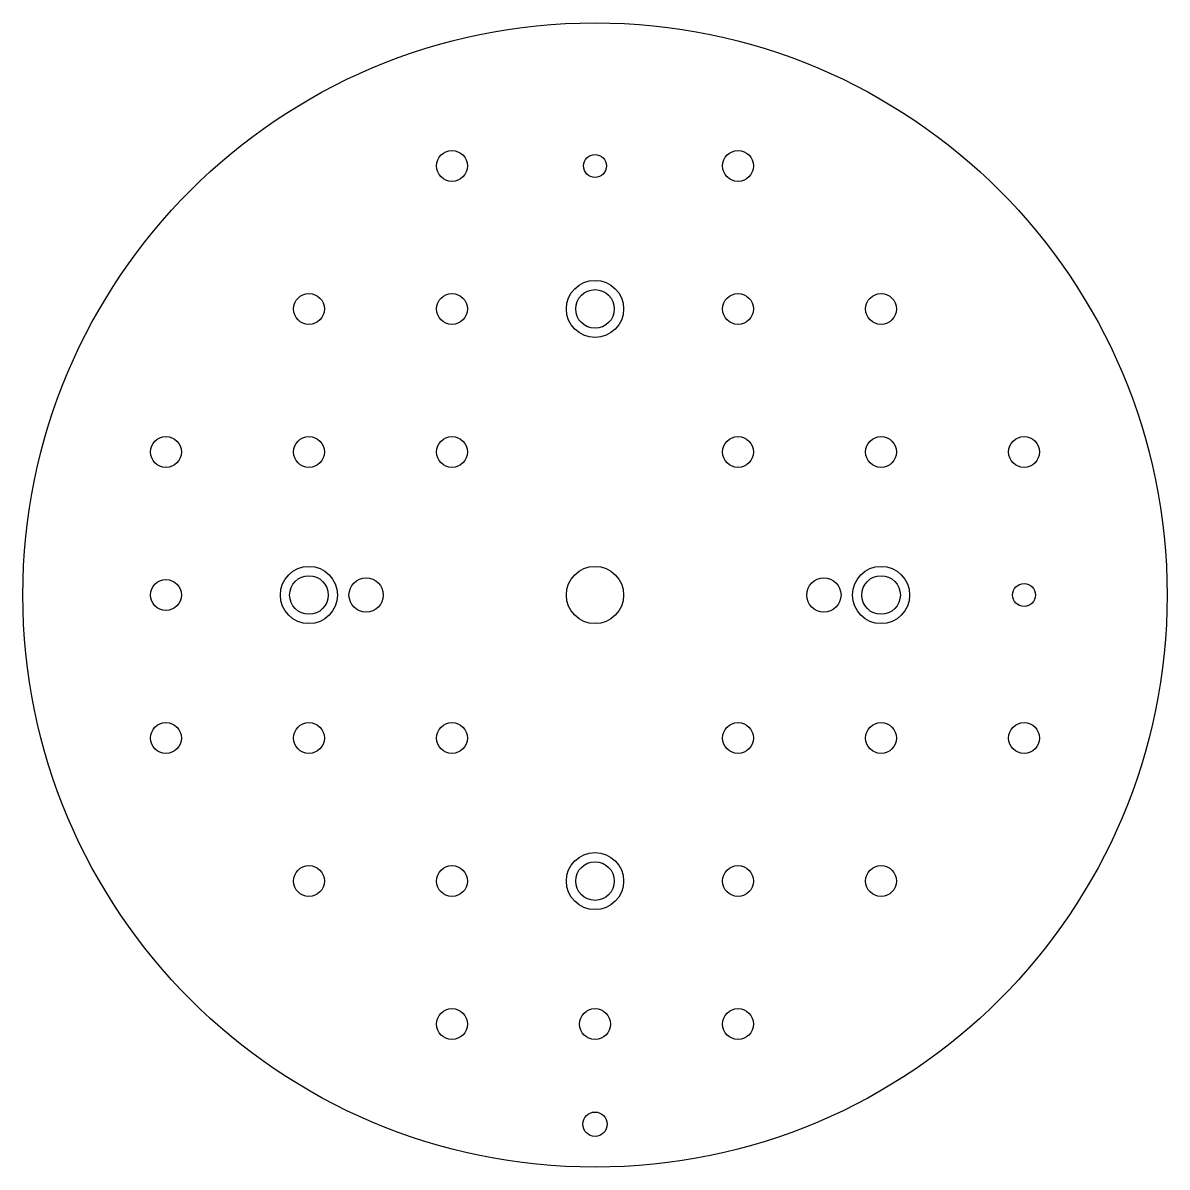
# Model space of a CAD drawing. Header units: metres. Extents: x -200 to 200, y -200 to 200.
import ezdxf

# ---------------------------------------------------------------- set-up
doc = ezdxf.new("R2010")
doc.units = ezdxf.units.M

msp = doc.modelspace()

# ---------------------------------------------------------------- linework, layer by layer
at = {"layer": 'ACCESS'}
msp.add_circle((0, 0), 10, dxfattribs=at)
at = {"layer": 'CUT'}
msp.add_circle((0, 0), 200, dxfattribs=at)
at = {"layer": 'DOWEL'}
for centre in [(-80, 0), (80, 0)]:
    msp.add_circle(centre, 6, dxfattribs=at)
at = {"layer": 'GROUND_LUG'}
msp.add_circle((0, -185), 4.25, dxfattribs=at)
at = {"layer": 'MOUNT_CBORE'}
for centre in [(0, 100), (-100, 0), (100, 0), (0, -100)]:
    msp.add_circle(centre, 10, dxfattribs=at)
at = {"layer": 'MOUNT_THRU'}
for centre in [(0, 100), (-100, 0), (100, 0), (0, -100)]:
    msp.add_circle(centre, 6.75, dxfattribs=at)
at = {"layer": 'PROBE_PIN'}
for centre in [(0, 150), (150, 0)]:
    msp.add_circle(centre, 4, dxfattribs=at)
at = {"layer": 'TAP_DRILL'}
for centre in [(-50, 150), (50, 150), (-100, 100), (-50, 100), (50, 100), (100, 100), (-150, 50), (-100, 50), (-50, 50), (50, 50), (100, 50), (150, 50), (-150, 0), (-150, -50), (-100, -50), (-50, -50), (50, -50), (100, -50), (150, -50), (-100, -100), (-50, -100), (50, -100), (100, -100), (-50, -150), (0, -150), (50, -150)]:
    msp.add_circle(centre, 5.4, dxfattribs=at)

doc.saveas('drawing.dxf')
